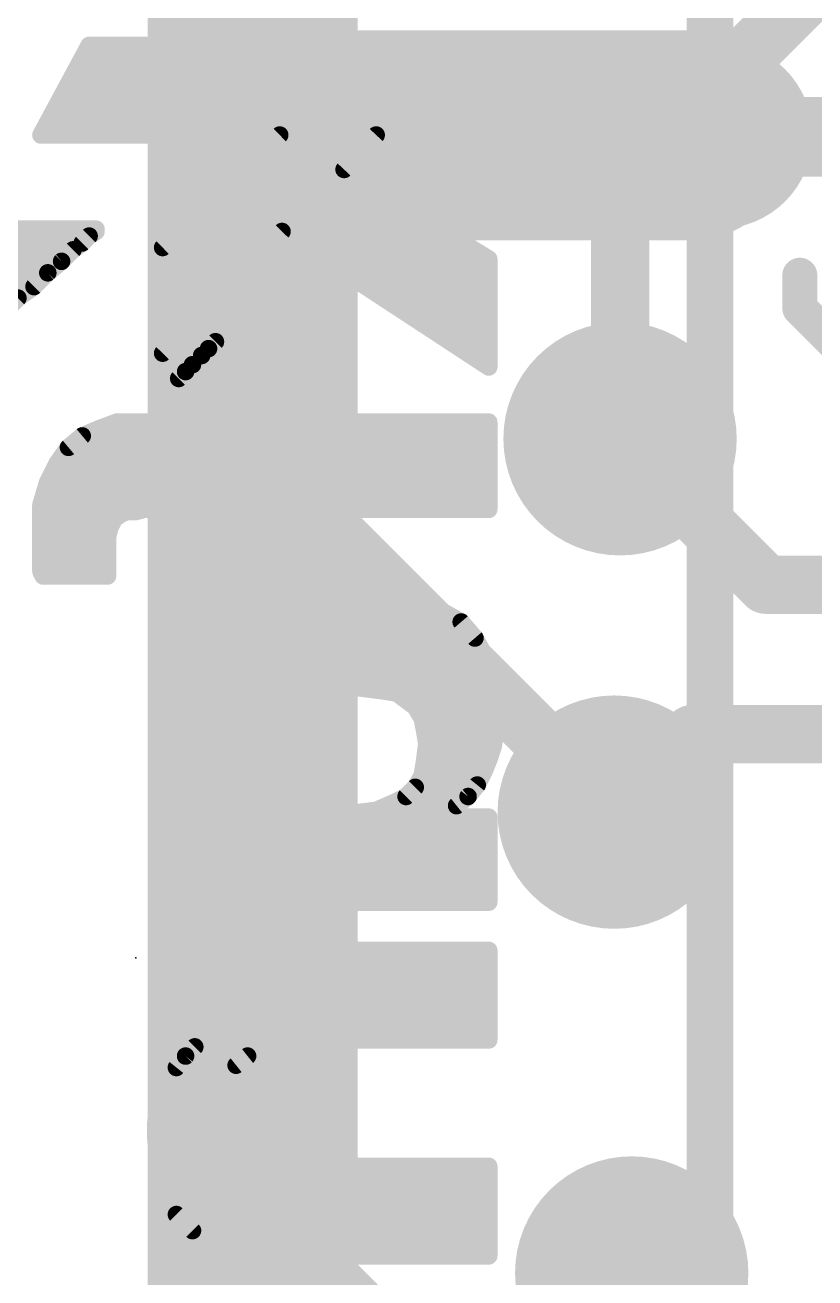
# Model space of a CAD drawing. Extents: x -39 to 68, y -16 to 20.
# Drawn here: x 9.68 to 13.12, y 7.5 to 12.95 of the extents above; entities that cross this region are included whole.
import ezdxf

# ---------------------------------------------------------------- set-up
doc = ezdxf.new("R2010")
doc.units = 0
for name, color, linetype in [('1', 12, 'CONTINUOUS'), ('16', 132, 'CONTINUOUS'), ('18', 110, 'CONTINUOUS'), ('21', 41, 'CONTINUOUS'), ('22', 40, 'CONTINUOUS'), ('23', 53, 'CONTINUOUS')]:
    doc.layers.add(name, color=color, linetype=linetype)

# ---------------------------------------------------------------- blocks, each defined once
blk = doc.blocks.new('ROUNDV')
at = {"const_width": 0.5}
blk.add_lwpolyline([(0, -0.25, 1), (0, 0.25, 1), (0, -0.25)], format="xyb", dxfattribs=at)

msp = doc.modelspace()

# ---------------------------------------------------------------- linework, layer by layer
at = {"layer": '1'}
for points, const_width in [([(10.668, 12.7), (10.668, 13.97)], 0.9144), ([(10.668, 7.366), (10.668, 12.7)], 0.9144), ([(10.668, 12.7), (10.8966, 12.4714)], 0.9144), ([(10.8966, 12.4714), (12.573, 12.4714)], 0.9144), ([(12.573, 12.4714), (12.7, 12.4714)], 0.8128), ([(12.7064, 12.465), (12.7, 12.4714)], 0.3429), ([(13.816, 12.465), (12.7064, 12.465)], 0.348), ([(12.9038, 10.515), (12.2682, 11.1506)], 0.254), ([(13.816, 10.515), (12.9038, 10.515)], 0.254), ([(12.5828, 9.865), (12.2428, 9.525)], 0.254), ([(13.816, 9.865), (12.5828, 9.865)], 0.254), ([(12.3952, 5.6388), (10.668, 7.366)], 0.9144)]:
    msp.add_lwpolyline(points, dxfattribs=dict(at, const_width=const_width))
for points, const_width in [([(10.8966, 12.7, 1), (10.4394, 12.7)], 0.4572), ([(10.8296, 12.8616, 1), (10.5064, 12.5384)], 0.4572), ([(10.4394, 12.7, 1), (10.8966, 12.7)], 0.4572), ([(10.8966, 12.7, 1), (10.8966, 12.2428)], 0.4572), ([(12.573, 12.2428, 1), (12.573, 12.7)], 0.4572), ([(12.573, 12.6746, 1), (12.573, 12.2682)], 0.4064), ([(12.7, 12.2682, 1), (12.7, 12.6746)], 0.4064), ([(10.735, 12.3098, 1), (11.0582, 12.633)], 0.4572), ([(12.7606, 12.532, 1), (12.6394, 12.4108)], 0.1715), ([(12.7064, 12.552, 1), (12.7064, 12.378)], 0.174), ([(12.6458, 12.4044, 1), (12.767, 12.5256)], 0.1715), ([(12.3131, 11.1955, 1), (12.2233, 11.1057)], 0.127), ([(12.9038, 10.5785, 1), (12.9038, 10.4515)], 0.127), ([(12.8589, 10.4701, 1), (12.9487, 10.5599)], 0.127), ([(12.5828, 9.9285, 1), (12.5828, 9.8015)], 0.127), ([(12.6277, 9.8201, 1), (12.5379, 9.9099)], 0.127), ([(12.1979, 9.5699, 1), (12.2877, 9.4801)], 0.127), ([(10.8296, 7.5276, 1), (10.5064, 7.2044)], 0.4572), ([(10.4394, 7.366, 1), (10.8966, 7.366)], 0.4572)]:
    msp.add_lwpolyline(points, format="xyb", dxfattribs=dict(at, const_width=const_width))
at = {"layer": '16', "const_width": 0.254}
for points in [[(12.2682, 12.2682), (13.97, 13.97)], [(10.9855, 13.1445), (10.9855, 10.7823)], [(12.2682, 11.1506), (12.2682, 12.2682)], [(10.9855, 10.7823), (12.2428, 9.525)]]:
    msp.add_lwpolyline(points, dxfattribs=at)
at = {"layer": '16', "const_width": 0.127}
for points in [[(12.3317, 12.2682, 1), (12.2047, 12.2682)], [(12.2233, 12.3131, 1), (12.3131, 12.2233)], [(12.2047, 11.1506, 1), (12.3317, 11.1506)], [(11.0304, 10.8272, 1), (10.9406, 10.7374)], [(10.922, 10.7823, 1), (11.049, 10.7823)], [(12.1979, 9.4801, 1), (12.2877, 9.5699)]]:
    msp.add_lwpolyline(points, format="xyb", dxfattribs=at)
at = {"layer": '21', "const_width": 0.2032}
msp.add_lwpolyline([(12.66, 13.14), (12.66, 4.64)], dxfattribs=at)
at = {"layer": '22'}
for points, const_width in [([(9.9565, 12.863), (9.7465, 12.473)], 0.0762), ([(11.6965, 12.863), (9.9565, 12.863)], 0.0762), ([(11.6965, 12.473), (11.6965, 12.863)], 0.0762), ([(9.9234, 12.8016), (11.6965, 12.8016)], 0.0762), ([(9.8824, 12.7254), (11.6965, 12.7254)], 0.0762), ([(9.8414, 12.6492), (11.6965, 12.6492)], 0.0762), ([(9.8003, 12.573), (11.6965, 12.573)], 0.0762), ([(9.7465, 12.473), (10.7865, 12.473)], 0.0762), ([(9.7593, 12.4968), (11.6965, 12.4968)], 0.0762), ([(10.7865, 12.473), (10.2765, 11.983)], 0.0762), ([(11.0665, 12.323), (11.2065, 12.473)], 0.0762), ([(11.2065, 12.473), (11.6965, 12.473)], 0.0762), ([(10.732, 12.4206), (11.1576, 12.4206)], 0.0762), ([(10.6527, 12.3444), (11.0865, 12.3444)], 0.0762), ([(11.6965, 11.933), (11.0665, 12.323)], 0.0762), ([(10.5733, 12.2682), (11.155, 12.2682)], 0.0762), ([(10.494, 12.192), (11.2781, 12.192)], 0.0762), ([(10.4147, 12.1158), (11.4012, 12.1158)], 0.0762), ([(8.5163, 12.0396), (9.9664, 12.0396)], 0.0762), ([(8.7065, 12.063), (9.9865, 12.063)], 0.0762), ([(9.9565, 12.033), (9.9265, 12.003)], 0.0762), ([(9.9865, 12.053), (9.9565, 12.033)], 0.0762), ([(9.9865, 12.063), (9.9865, 12.053)], 0.0762), ([(10.2765, 11.523), (10.7965, 12.053)], 0.0762), ([(10.3354, 12.0396), (10.7834, 12.0396)], 0.0762), ([(10.7965, 12.053), (11.6965, 11.463)], 0.0762), ([(10.8169, 12.0396), (11.5243, 12.0396)], 0.0762), ([(8.3572, 11.9634), (9.8769, 11.9634)], 0.0762), ([(9.8865, 11.973), (9.8365, 11.923)], 0.0762), ([(9.9265, 12.003), (9.8865, 11.973)], 0.0762), ([(10.2765, 11.983), (10.2765, 11.523)], 0.0762), ([(10.2765, 11.9634), (10.7086, 11.9634)], 0.0762), ([(10.9332, 11.9634), (11.6474, 11.9634)], 0.0762), ([(9.8365, 11.923), (9.7765, 11.873)], 0.0762), ([(11.6965, 11.463), (11.6965, 11.933)], 0.0762), ([(8.3072, 11.8872), (9.7935, 11.8872)], 0.0762), ([(9.7765, 11.873), (9.7165, 11.813)], 0.0762), ([(10.2765, 11.8872), (10.6338, 11.8872)], 0.0762), ([(11.0494, 11.8872), (11.6965, 11.8872)], 0.0762), ([(13.051, 11.7185), (13.051, 11.8625)], 0.1524), ([(8.2717, 11.811), (9.7137, 11.811)], 0.0762), ([(9.7165, 11.813), (9.6465, 11.763)], 0.0762), ([(10.2765, 11.811), (10.5591, 11.811)], 0.0762), ([(11.1657, 11.811), (11.6965, 11.811)], 0.0762), ([(9.6465, 11.763), (9.5765, 11.693)], 0.0762), ([(13.3391, 11.4304), (13.051, 11.7185)], 0.1524), ([(10.2765, 11.7348), (10.4843, 11.7348)], 0.0762), ([(11.2819, 11.7348), (11.6965, 11.7348)], 0.0762), ([(10.2765, 11.6586), (10.4095, 11.6586)], 0.0762), ([(11.3981, 11.6586), (11.6965, 11.6586)], 0.0762), ([(10.2765, 11.5824), (10.3348, 11.5824)], 0.0762), ([(10.5365, 11.613), (10.5065, 11.573)], 0.0762), ([(10.5136, 11.5824), (10.5365, 11.5824)], 0.0762), ([(10.5365, 11.223), (10.5365, 11.613)], 0.0762), ([(11.5144, 11.5824), (11.6965, 11.5824)], 0.0762), ([(10.4765, 11.543), (10.4465, 11.513)], 0.0762), ([(10.5065, 11.573), (10.4765, 11.543)], 0.0762), ([(10.4065, 11.473), (10.3765, 11.443)], 0.0762), ([(10.4465, 11.513), (10.4065, 11.473)], 0.0762), ([(10.4397, 11.5062), (10.5365, 11.5062)], 0.0762), ([(11.6306, 11.5062), (11.6965, 11.5062)], 0.0762), ([(10.3765, 11.443), (10.3465, 11.413)], 0.0762), ([(10.3635, 11.43), (10.5365, 11.43)], 0.0762), ([(10.3165, 11.373), (10.2765, 11.343)], 0.0762), ([(10.3465, 11.413), (10.3165, 11.373)], 0.0762), ([(10.2765, 11.343), (10.2765, 11.223)], 0.0762), ([(10.2909, 11.3538), (10.5365, 11.3538)], 0.0762), ([(10.2765, 11.2776), (10.5365, 11.2776)], 0.0762), ([(10.0765, 11.223), (9.9965, 11.193)], 0.0762), ([(10.0189, 11.2014), (11.6965, 11.2014)], 0.0762), ([(10.2765, 11.223), (10.0765, 11.223)], 0.0762), ([(10.6865, 11.223), (10.5365, 11.223)], 0.0762), ([(11.6965, 11.223), (10.6865, 11.223)], 0.0762), ([(11.6965, 10.843), (11.6965, 11.223)], 0.0762), ([(9.9265, 11.163), (9.8665, 11.113)], 0.0762), ([(9.9965, 11.193), (9.9265, 11.163)], 0.0762), ([(9.8665, 11.113), (9.8165, 11.043)], 0.0762), ([(9.8811, 11.1252), (11.6965, 11.1252)], 0.0762), ([(9.8165, 11.043), (9.7765, 10.963)], 0.0762), ([(9.8208, 11.049), (11.6965, 11.049)], 0.0762), ([(9.7765, 10.963), (9.7465, 10.863)], 0.0762), ([(9.7814, 10.9728), (11.6965, 10.9728)], 0.0762), ([(9.7566, 10.8966), (11.6965, 10.8966)], 0.0762), ([(9.7465, 10.863), (9.7465, 10.573)], 0.0762), ([(9.7465, 10.8204), (10.0926, 10.8204)], 0.0762), ([(10.0665, 10.803), (10.0965, 10.823)], 0.0762), ([(10.0965, 10.823), (10.1165, 10.833)], 0.0762), ([(10.1165, 10.833), (10.1565, 10.833)], 0.0762), ([(10.1565, 10.833), (10.1965, 10.843)], 0.0762), ([(10.1965, 10.843), (10.2765, 10.843)], 0.0762), ([(10.2765, 10.843), (10.2765, 10.573)], 0.0762), ([(10.2765, 10.8204), (10.5365, 10.8204)], 0.0762), ([(10.5365, 10.573), (10.5365, 10.843)], 0.0762), ([(10.5365, 10.843), (11.6965, 10.843)], 0.0762), ([(10.0365, 10.723), (10.0465, 10.763)], 0.0762), ([(10.0465, 10.763), (10.0565, 10.783)], 0.0762), ([(10.0565, 10.783), (10.0665, 10.803)], 0.0762), ([(9.7465, 10.7442), (10.0418, 10.7442)], 0.0762), ([(10.0365, 10.553), (10.0365, 10.723)], 0.0762), ([(10.2765, 10.7442), (10.5365, 10.7442)], 0.0762), ([(9.7465, 10.668), (10.0365, 10.668)], 0.0762), ([(10.2765, 10.668), (10.5365, 10.668)], 0.0762), ([(9.7465, 10.5918), (10.0365, 10.5918)], 0.0762), ([(9.7465, 10.573), (9.7565, 10.553)], 0.0762), ([(9.7565, 10.553), (10.0365, 10.553)], 0.0762), ([(10.2765, 10.5918), (10.5365, 10.5918)], 0.0762), ([(10.2765, 10.573), (10.5365, 10.573)], 0.0762), ([(11.2765, 10.453), (10.2765, 10.453)], 0.0762), ([(10.2765, 10.453), (10.2765, 10.073)], 0.0762), ([(10.2765, 10.4394), (11.3513, 10.4394)], 0.0762), ([(11.3865, 10.433), (11.2765, 10.453)], 0.0762), ([(11.4865, 10.403), (11.3865, 10.433)], 0.0762), ([(11.5765, 10.353), (11.4865, 10.403)], 0.0762), ([(10.2765, 10.3632), (11.5581, 10.3632)], 0.0762), ([(11.6365, 10.283), (11.5765, 10.353)], 0.0762), ([(10.2765, 10.287), (11.6331, 10.287)], 0.0762), ([(11.6865, 10.193), (11.6365, 10.283)], 0.0762), ([(10.2765, 10.2108), (11.6766, 10.2108)], 0.0762), ([(11.7265, 10.083), (11.6865, 10.193)], 0.0762), ([(10.2765, 10.1346), (11.7077, 10.1346)], 0.0762), ([(10.2765, 10.073), (11.0765, 10.073)], 0.0762), ([(11.0765, 10.073), (11.1565, 10.063)], 0.0762), ([(11.1565, 10.063), (11.2365, 10.053)], 0.0762), ([(11.1933, 10.0584), (11.7283, 10.0584)], 0.0762), ([(11.7365, 9.943), (11.7265, 10.083)], 0.0762), ([(11.2365, 10.053), (11.2965, 10.043)], 0.0762), ([(11.2965, 10.043), (11.3365, 10.013)], 0.0762), ([(11.3365, 10.013), (11.3765, 9.983)], 0.0762), ([(11.3765, 9.983), (11.4065, 9.933)], 0.0762), ([(11.377, 9.9822), (11.7337, 9.9822)], 0.0762), ([(11.4065, 9.933), (11.4165, 9.883)], 0.0762), ([(11.4119, 9.906), (11.7303, 9.906)], 0.0762), ([(11.7265, 9.883), (11.7365, 9.943)], 0.0762), ([(11.4165, 9.883), (11.4265, 9.823)], 0.0762), ([(11.7165, 9.813), (11.7265, 9.883)], 0.0762), ([(11.4265, 9.823), (11.4165, 9.743)], 0.0762), ([(11.4254, 9.8298), (11.7189, 9.8298)], 0.0762), ([(11.6965, 9.753), (11.7165, 9.813)], 0.0762), ([(11.4165, 9.743), (11.4065, 9.683)], 0.0762), ([(11.4178, 9.7536), (11.6967, 9.7536)], 0.0762), ([(11.6765, 9.703), (11.6965, 9.753)], 0.0762), ([(11.4065, 9.683), (11.3765, 9.633)], 0.0762), ([(11.4031, 9.6774), (11.6637, 9.6774)], 0.0762), ([(11.6465, 9.643), (11.6765, 9.703)], 0.0762), ([(11.3765, 9.633), (11.3365, 9.593)], 0.0762), ([(11.6065, 9.593), (11.6465, 9.643)], 0.0762), ([(11.2765, 9.563), (11.2065, 9.533)], 0.0762), ([(11.3365, 9.593), (11.2765, 9.563)], 0.0762), ([(11.3447, 9.6012), (11.6131, 9.6012)], 0.0762), ([(11.5565, 9.553), (11.6065, 9.593)], 0.0762), ([(11.1265, 9.523), (10.2765, 9.523)], 0.0762), ([(10.2765, 9.523), (10.2765, 9.133)], 0.0762), ([(11.2065, 9.533), (11.1265, 9.523)], 0.0762), ([(11.1425, 9.525), (11.5145, 9.525)], 0.0762), ([(11.4965, 9.513), (11.5565, 9.553)], 0.0762), ([(11.4965, 9.503), (11.4965, 9.513)], 0.0762), ([(11.6965, 9.503), (11.4965, 9.503)], 0.0762), ([(11.6965, 9.133), (11.6965, 9.503)], 0.0762), ([(10.2765, 9.4488), (11.6965, 9.4488)], 0.0762), ([(10.2765, 9.3726), (11.6965, 9.3726)], 0.0762), ([(10.2765, 9.2964), (11.6965, 9.2964)], 0.0762), ([(10.2765, 9.2202), (11.6965, 9.2202)], 0.0762), ([(10.2765, 9.144), (11.6965, 9.144)], 0.0762), ([(10.2765, 9.133), (11.5165, 9.133)], 0.0762), ([(11.5165, 9.133), (11.6965, 9.133)], 0.0762), ([(10.2765, 8.923), (10.2765, 8.553)], 0.0762), ([(10.4565, 8.923), (10.2765, 8.923)], 0.0762), ([(10.2765, 8.9154), (11.6965, 8.9154)], 0.0762), ([(11.6965, 8.923), (10.4565, 8.923)], 0.0762), ([(11.6965, 8.533), (11.6965, 8.923)], 0.0762), ([(10.2765, 8.8392), (11.6965, 8.8392)], 0.0762), ([(10.2765, 8.763), (11.6965, 8.763)], 0.0762), ([(10.2765, 8.6868), (11.6965, 8.6868)], 0.0762), ([(10.2765, 8.6106), (11.6965, 8.6106)], 0.0762), ([(10.2765, 8.553), (10.4765, 8.553)], 0.0762), ([(10.4765, 8.543), (10.4165, 8.503)], 0.0762), ([(10.4636, 8.5344), (11.6965, 8.5344)], 0.0762), ([(10.4765, 8.553), (10.4765, 8.543)], 0.0762), ([(10.7665, 8.523), (10.8565, 8.533)], 0.0762), ([(10.8565, 8.533), (11.6965, 8.533)], 0.0762), ([(10.4165, 8.503), (10.3765, 8.463)], 0.0762), ([(10.6465, 8.463), (10.6965, 8.493)], 0.0762), ([(10.6965, 8.493), (10.7665, 8.523)], 0.0762), ([(10.3765, 8.463), (10.3365, 8.413)], 0.0762), ([(10.3727, 8.4582), (10.6405, 8.4582)], 0.0762), ([(10.5665, 8.373), (10.5965, 8.423)], 0.0762), ([(10.5965, 8.423), (10.6465, 8.463)], 0.0762), ([(10.3365, 8.413), (10.2965, 8.353)], 0.0762), ([(10.3158, 8.382), (10.5719, 8.382)], 0.0762), ([(10.5565, 8.313), (10.5665, 8.373)], 0.0762), ([(10.2965, 8.353), (10.2765, 8.293)], 0.0762), ([(10.5465, 8.233), (10.5565, 8.313)], 0.0762), ([(10.2765, 8.293), (10.2565, 8.233)], 0.0762), ([(10.2808, 8.3058), (10.5556, 8.3058)], 0.0762), ([(10.2565, 8.233), (10.2465, 8.173)], 0.0762), ([(10.2559, 8.2296), (10.5471, 8.2296)], 0.0762), ([(10.5565, 8.173), (10.5465, 8.233)], 0.0762), ([(10.2465, 8.173), (10.2465, 8.113)], 0.0762), ([(10.2465, 8.1534), (10.5604, 8.1534)], 0.0762), ([(10.5665, 8.123), (10.5565, 8.173)], 0.0762), ([(10.2465, 8.113), (10.2565, 7.973)], 0.0762), ([(10.5965, 8.073), (10.5665, 8.123)], 0.0762), ([(10.2491, 8.0772), (10.594, 8.0772)], 0.0762), ([(10.6365, 8.043), (10.5965, 8.073)], 0.0762), ([(10.6865, 8.013), (10.6365, 8.043)], 0.0762), ([(10.2545, 8.001), (10.7605, 8.001)], 0.0762), ([(10.7465, 8.003), (10.6865, 8.013)], 0.0762), ([(10.8165, 7.993), (10.7465, 8.003)], 0.0762), ([(10.8965, 7.983), (10.8165, 7.993)], 0.0762), ([(11.6965, 7.983), (10.8965, 7.983)], 0.0762), ([(11.6965, 7.593), (11.6965, 7.983)], 0.0762), ([(10.2565, 7.973), (10.2865, 7.863)], 0.0762), ([(10.2696, 7.9248), (11.6965, 7.9248)], 0.0762), ([(10.2865, 7.863), (10.3365, 7.773)], 0.0762), ([(10.2945, 7.8486), (11.6965, 7.8486)], 0.0762), ([(10.3365, 7.773), (10.4065, 7.703)], 0.0762), ([(10.3371, 7.7724), (11.6965, 7.7724)], 0.0762), ([(10.4065, 7.703), (10.4865, 7.653)], 0.0762), ([(10.4174, 7.6962), (11.6965, 7.6962)], 0.0762), ([(10.4865, 7.653), (10.5865, 7.623)], 0.0762), ([(10.5865, 7.623), (10.6965, 7.603)], 0.0762), ([(10.603, 7.62), (11.6965, 7.62)], 0.0762), ([(10.6965, 7.603), (10.8265, 7.593)], 0.0762), ([(10.8265, 7.593), (11.6965, 7.593)], 0.0762)]:
    msp.add_lwpolyline(points, dxfattribs=dict(at, const_width=const_width))
for points, const_width in [([(9.9565, 12.8821, 1), (9.9565, 12.844)], 0.0381), ([(9.9733, 12.854, 1), (9.9397, 12.872)], 0.0381), ([(11.7156, 12.863, 1), (11.6775, 12.863)], 0.0381), ([(11.6965, 12.844, 1), (11.6965, 12.8821)], 0.0381), ([(9.9234, 12.8207, 1), (9.9234, 12.7826)], 0.0381), ([(11.6965, 12.7826, 1), (11.6965, 12.8207)], 0.0381), ([(9.8824, 12.7445, 1), (9.8824, 12.7064)], 0.0381), ([(11.6965, 12.7064, 1), (11.6965, 12.7445)], 0.0381), ([(9.8414, 12.6683, 1), (9.8414, 12.6302)], 0.0381), ([(11.6965, 12.6302, 1), (11.6965, 12.6683)], 0.0381), ([(9.8003, 12.5921, 1), (9.8003, 12.554)], 0.0381), ([(11.6965, 12.554, 1), (11.6965, 12.5921)], 0.0381), ([(9.7465, 12.4921, 1), (9.7465, 12.454)], 0.0381), ([(9.7297, 12.482, 1), (9.7633, 12.464)], 0.0381), ([(9.7593, 12.5159, 1), (9.7593, 12.4778)], 0.0381), ([(10.7997, 12.4593, 1), (10.7733, 12.4867)], 0.0381), ([(10.7865, 12.454, 1), (10.7865, 12.4921)], 0.0381), ([(11.2065, 12.4921, 1), (11.2065, 12.454)], 0.0381), ([(11.2204, 12.46, 1), (11.1926, 12.486)], 0.0381), ([(11.6775, 12.473, 1), (11.7156, 12.473)], 0.0381), ([(11.6965, 12.4778, 1), (11.6965, 12.5159)], 0.0381), ([(11.6965, 12.454, 1), (11.6965, 12.4921)], 0.0381), ([(10.732, 12.4397, 1), (10.732, 12.4016)], 0.0381), ([(11.1576, 12.4016, 1), (11.1576, 12.4397)], 0.0381), ([(10.6527, 12.3635, 1), (10.6527, 12.3254)], 0.0381), ([(11.0865, 12.3254, 1), (11.0865, 12.3635)], 0.0381), ([(11.0765, 12.3392, 1), (11.0565, 12.3068)], 0.0381), ([(11.0526, 12.336, 1), (11.0804, 12.31)], 0.0381), ([(10.5733, 12.2873, 1), (10.5733, 12.2492)], 0.0381), ([(11.155, 12.2492, 1), (11.155, 12.2873)], 0.0381), ([(10.494, 12.2111, 1), (10.494, 12.173)], 0.0381), ([(11.2781, 12.173, 1), (11.2781, 12.2111)], 0.0381), ([(10.4147, 12.1349, 1), (10.4147, 12.0968)], 0.0381), ([(11.4012, 12.0968, 1), (11.4012, 12.1349)], 0.0381), ([(9.9459, 12.0489, 1), (9.9671, 12.0171)], 0.0381), ([(9.97, 12.0195, 1), (9.943, 12.0465)], 0.0381), ([(9.9664, 12.0206, 1), (9.9664, 12.0587)], 0.0381), ([(10.0056, 12.063, 1), (9.9675, 12.063)], 0.0381), ([(9.9675, 12.053, 1), (10.0056, 12.053)], 0.0381), ([(9.9971, 12.0371, 1), (9.9759, 12.0689)], 0.0381), ([(9.9865, 12.044, 1), (9.9865, 12.0821)], 0.0381), ([(10.3354, 12.0587, 1), (10.3354, 12.0206)], 0.0381), ([(10.8069, 12.0689, 1), (10.7861, 12.0371)], 0.0381), ([(10.8101, 12.0397, 1), (10.7829, 12.0663)], 0.0381), ([(10.7834, 12.0206, 1), (10.7834, 12.0587)], 0.0381), ([(10.8169, 12.0587, 1), (10.8169, 12.0206)], 0.0381), ([(11.5243, 12.0206, 1), (11.5243, 12.0587)], 0.0381), ([(9.8751, 11.9882, 1), (9.8979, 11.9578)], 0.0381), ([(9.9, 11.9595, 1), (9.873, 11.9865)], 0.0381), ([(9.8769, 11.9444, 1), (9.8769, 11.9825)], 0.0381), ([(9.913, 12.0165, 1), (9.94, 11.9895)], 0.0381), ([(9.9379, 11.9878, 1), (9.9151, 12.0182)], 0.0381), ([(10.2633, 11.9967, 1), (10.2897, 11.9693)], 0.0381), ([(10.2765, 11.9825, 1), (10.2765, 11.9444)], 0.0381), ([(10.2956, 11.983, 1), (10.2575, 11.983)], 0.0381), ([(10.7086, 11.9444, 1), (10.7086, 11.9825)], 0.0381), ([(10.9332, 11.9825, 1), (10.9332, 11.9444)], 0.0381), ([(11.6474, 11.9444, 1), (11.6474, 11.9825)], 0.0381), ([(9.823, 11.9365, 1), (9.85, 11.9095)], 0.0381), ([(9.8487, 11.9084, 1), (9.8243, 11.9376)], 0.0381), ([(11.7156, 11.933, 1), (11.6775, 11.933)], 0.0381), ([(11.6865, 11.9168, 1), (11.7065, 11.9492)], 0.0381), ([(9.7643, 11.8876, 1), (9.7887, 11.8584)], 0.0381), ([(9.79, 11.8595, 1), (9.763, 11.8865)], 0.0381), ([(9.7935, 11.8681, 1), (9.7935, 11.9063)], 0.0381), ([(10.2765, 11.9063, 1), (10.2765, 11.8681)], 0.0381), ([(10.6338, 11.8681, 1), (10.6338, 11.9063)], 0.0381), ([(11.0494, 11.9063, 1), (11.0494, 11.8681)], 0.0381), ([(11.6965, 11.8681, 1), (11.6965, 11.9063)], 0.0381), ([(13.0891, 11.8625, 1), (13.0129, 11.8625)], 0.0762), ([(9.703, 11.8265, 1), (9.73, 11.7995)], 0.0381), ([(9.7276, 11.7975, 1), (9.7054, 11.8285)], 0.0381), ([(9.7137, 11.7919, 1), (9.7137, 11.83)], 0.0381), ([(10.2765, 11.83, 1), (10.2765, 11.7919)], 0.0381), ([(10.5591, 11.7919, 1), (10.5591, 11.83)], 0.0381), ([(11.1657, 11.83, 1), (11.1657, 11.7919)], 0.0381), ([(11.6965, 11.7919, 1), (11.6965, 11.83)], 0.0381), ([(9.66, 11.7495, 1), (9.633, 11.7765)], 0.0381), ([(13.078, 11.7454, 1), (13.0241, 11.6915)], 0.0762), ([(10.2765, 11.7538, 1), (10.2765, 11.7157)], 0.0381), ([(10.4843, 11.7157, 1), (10.4843, 11.7538)], 0.0381), ([(11.2819, 11.7538, 1), (11.2819, 11.7157)], 0.0381), ([(11.6965, 11.7157, 1), (11.6965, 11.7538)], 0.0381), ([(13.0129, 11.7185, 1), (13.0891, 11.7185)], 0.0762), ([(10.2765, 11.6776, 1), (10.2765, 11.6395)], 0.0381), ([(10.4095, 11.6395, 1), (10.4095, 11.6776)], 0.0381), ([(11.3981, 11.6776, 1), (11.3981, 11.6395)], 0.0381), ([(11.6965, 11.6395, 1), (11.6965, 11.6776)], 0.0381), ([(10.2765, 11.6014, 1), (10.2765, 11.5633)], 0.0381), ([(10.3348, 11.5633, 1), (10.3348, 11.6014)], 0.0381), ([(10.5136, 11.6014, 1), (10.5136, 11.5633)], 0.0381), ([(10.5556, 11.613, 1), (10.5175, 11.613)], 0.0381), ([(10.5517, 11.6016, 1), (10.5213, 11.6244)], 0.0381), ([(10.5365, 11.5633, 1), (10.5365, 11.6014)], 0.0381), ([(11.5144, 11.6014, 1), (11.5144, 11.5633)], 0.0381), ([(11.6965, 11.5633, 1), (11.6965, 11.6014)], 0.0381), ([(10.463, 11.5565, 1), (10.49, 11.5295)], 0.0381), ([(10.49, 11.5295, 1), (10.463, 11.5565)], 0.0381), ([(10.4913, 11.5844, 1), (10.5217, 11.5616)], 0.0381), ([(10.52, 11.5595, 1), (10.493, 11.5865)], 0.0381), ([(10.2629, 11.5363, 1), (10.2901, 11.5097)], 0.0381), ([(10.2575, 11.523, 1), (10.2956, 11.523)], 0.0381), ([(10.42, 11.4595, 1), (10.393, 11.4865)], 0.0381), ([(10.4397, 11.5252, 1), (10.4397, 11.4871)], 0.0381), ([(10.433, 11.5265, 1), (10.46, 11.4995)], 0.0381), ([(10.46, 11.4995, 1), (10.433, 11.5265)], 0.0381), ([(10.5365, 11.4871, 1), (10.5365, 11.5252)], 0.0381), ([(11.6306, 11.5252, 1), (11.6306, 11.4871)], 0.0381), ([(11.6965, 11.4871, 1), (11.6965, 11.5252)], 0.0381), ([(10.3635, 11.449, 1), (10.3635, 11.4109)], 0.0381), ([(10.363, 11.4565, 1), (10.39, 11.4295)], 0.0381), ([(10.39, 11.4295, 1), (10.363, 11.4565)], 0.0381), ([(10.393, 11.4865, 1), (10.42, 11.4595)], 0.0381), ([(10.5365, 11.4109, 1), (10.5365, 11.449)], 0.0381), ([(11.6775, 11.463, 1), (11.7156, 11.463)], 0.0381), ([(11.6861, 11.4471, 1), (11.7069, 11.4789)], 0.0381), ([(10.3013, 11.3844, 1), (10.3317, 11.3616)], 0.0381), ([(10.3279, 11.3578, 1), (10.3051, 11.3882)], 0.0381), ([(10.333, 11.4265, 1), (10.36, 11.3995)], 0.0381), ([(10.3617, 11.4016, 1), (10.3313, 11.4244)], 0.0381), ([(10.2956, 11.343, 1), (10.2575, 11.343)], 0.0381), ([(10.2651, 11.3582, 1), (10.2879, 11.3278)], 0.0381), ([(10.2909, 11.3728, 1), (10.2909, 11.3347)], 0.0381), ([(10.5365, 11.3347, 1), (10.5365, 11.3728)], 0.0381), ([(10.2765, 11.2967, 1), (10.2765, 11.2586)], 0.0381), ([(10.5365, 11.2586, 1), (10.5365, 11.2967)], 0.0381), ([(10.0189, 11.2205, 1), (10.0189, 11.1824)], 0.0381), ([(10.0765, 11.2421, 1), (10.0765, 11.204)], 0.0381), ([(10.0832, 11.2052, 1), (10.0698, 11.2408)], 0.0381), ([(10.2575, 11.223, 1), (10.2956, 11.223)], 0.0381), ([(10.2765, 11.204, 1), (10.2765, 11.2421)], 0.0381), ([(10.5365, 11.2421, 1), (10.5365, 11.204)], 0.0381), ([(10.5175, 11.223, 1), (10.5556, 11.223)], 0.0381), ([(10.6865, 11.2421, 1), (10.6865, 11.204)], 0.0381), ([(10.6865, 11.204, 1), (10.6865, 11.2421)], 0.0381), ([(11.7156, 11.223, 1), (11.6775, 11.223)], 0.0381), ([(11.6965, 11.204, 1), (11.6965, 11.2421)], 0.0381), ([(11.6965, 11.1824, 1), (11.6965, 11.2205)], 0.0381), ([(9.919, 11.1805, 1), (9.934, 11.1455)], 0.0381), ([(9.9387, 11.1484, 1), (9.9143, 11.1776)], 0.0381), ([(9.9898, 11.2108, 1), (10.0032, 11.1752)], 0.0381), ([(10.004, 11.1755, 1), (9.989, 11.2105)], 0.0381), ([(9.8543, 11.1276, 1), (9.8787, 11.0984)], 0.0381), ([(9.882, 11.1019, 1), (9.851, 11.1241)], 0.0381), ([(9.8811, 11.1443, 1), (9.8811, 11.1062)], 0.0381), ([(11.6965, 11.1062, 1), (11.6965, 11.1443)], 0.0381), ([(9.8335, 11.0345, 1), (9.7995, 11.0515)], 0.0381), ([(9.8208, 11.0681, 1), (9.8208, 11.03)], 0.0381), ([(11.6965, 11.03, 1), (11.6965, 11.0681)], 0.0381), ([(9.801, 11.0541, 1), (9.832, 11.0319)], 0.0381), ([(9.7595, 10.9715, 1), (9.7935, 10.9545)], 0.0381), ([(9.7947, 10.9575, 1), (9.7583, 10.9685)], 0.0381), ([(9.7814, 10.9919, 1), (9.7814, 10.9538)], 0.0381), ([(11.6965, 10.9538, 1), (11.6965, 10.9919)], 0.0381), ([(9.7566, 10.9157, 1), (9.7566, 10.8776)], 0.0381), ([(11.6965, 10.8776, 1), (11.6965, 10.9157)], 0.0381), ([(9.7656, 10.863, 1), (9.7275, 10.863)], 0.0381), ([(9.7283, 10.8685, 1), (9.7647, 10.8575)], 0.0381), ([(9.7465, 10.8395, 1), (9.7465, 10.8014)], 0.0381), ([(10.088, 10.84, 1), (10.105, 10.806)], 0.0381), ([(10.1071, 10.8071, 1), (10.0859, 10.8389)], 0.0381), ([(10.0926, 10.8014, 1), (10.0926, 10.8395)], 0.0381), ([(10.1165, 10.8521, 1), (10.1165, 10.814)], 0.0381), ([(10.125, 10.816, 1), (10.108, 10.85)], 0.0381), ([(10.1519, 10.8515, 1), (10.1611, 10.8145)], 0.0381), ([(10.1565, 10.814, 1), (10.1565, 10.8521)], 0.0381), ([(10.1965, 10.862, 1), (10.1965, 10.8239)], 0.0381), ([(10.2011, 10.8245, 1), (10.1919, 10.8615)], 0.0381), ([(10.2765, 10.8395, 1), (10.2765, 10.8014)], 0.0381), ([(10.2956, 10.843, 1), (10.2575, 10.843)], 0.0381), ([(10.2765, 10.8239, 1), (10.2765, 10.862)], 0.0381), ([(10.5365, 10.862, 1), (10.5365, 10.8239)], 0.0381), ([(10.5556, 10.843, 1), (10.5175, 10.843)], 0.0381), ([(10.5365, 10.8014, 1), (10.5365, 10.8395)], 0.0381), ([(11.6775, 10.843, 1), (11.7156, 10.843)], 0.0381), ([(11.6965, 10.8239, 1), (11.6965, 10.862)], 0.0381), ([(10.065, 10.7584, 1), (10.028, 10.7676)], 0.0381), ([(10.0395, 10.7915, 1), (10.0735, 10.7745)], 0.0381), ([(10.0735, 10.7745, 1), (10.0395, 10.7915)], 0.0381), ([(10.0559, 10.8189, 1), (10.0771, 10.7871)], 0.0381), ([(10.0835, 10.7945, 1), (10.0495, 10.8115)], 0.0381), ([(9.7465, 10.7633, 1), (9.7465, 10.7252)], 0.0381), ([(10.018, 10.7276, 1), (10.055, 10.7184)], 0.0381), ([(10.0556, 10.723, 1), (10.0175, 10.723)], 0.0381), ([(10.0295, 10.7715, 1), (10.0635, 10.7545)], 0.0381), ([(10.0418, 10.7252, 1), (10.0418, 10.7633)], 0.0381), ([(10.2765, 10.7633, 1), (10.2765, 10.7252)], 0.0381), ([(10.5365, 10.7252, 1), (10.5365, 10.7633)], 0.0381), ([(9.7465, 10.6871, 1), (9.7465, 10.649)], 0.0381), ([(10.0365, 10.649, 1), (10.0365, 10.6871)], 0.0381), ([(10.2765, 10.6871, 1), (10.2765, 10.649)], 0.0381), ([(10.5365, 10.649, 1), (10.5365, 10.6871)], 0.0381), ([(9.7465, 10.6109, 1), (9.7465, 10.5728)], 0.0381), ([(9.7635, 10.5815, 1), (9.7295, 10.5645)], 0.0381), ([(9.7275, 10.573, 1), (9.7656, 10.573)], 0.0381), ([(9.7565, 10.5721, 1), (9.7565, 10.534)], 0.0381), ([(10.0365, 10.5728, 1), (10.0365, 10.6109)], 0.0381), ([(10.0365, 10.534, 1), (10.0365, 10.5721)], 0.0381), ([(10.2765, 10.6109, 1), (10.2765, 10.5728)], 0.0381), ([(10.2765, 10.5921, 1), (10.2765, 10.554)], 0.0381), ([(10.2575, 10.573, 1), (10.2956, 10.573)], 0.0381), ([(10.5175, 10.573, 1), (10.5556, 10.573)], 0.0381), ([(10.5365, 10.5728, 1), (10.5365, 10.6109)], 0.0381), ([(10.5365, 10.554, 1), (10.5365, 10.5921)], 0.0381), ([(9.7395, 10.5445, 1), (9.7735, 10.5615)], 0.0381), ([(10.0175, 10.553, 1), (10.0556, 10.553)], 0.0381), ([(10.2765, 10.4721, 1), (10.2765, 10.434)], 0.0381), ([(10.2765, 10.4585, 1), (10.2765, 10.4204)], 0.0381), ([(10.2956, 10.453, 1), (10.2575, 10.453)], 0.0381), ([(11.2799, 10.4717, 1), (11.2731, 10.4343)], 0.0381), ([(11.2765, 10.434, 1), (11.2765, 10.4721)], 0.0381), ([(11.3513, 10.4204, 1), (11.3513, 10.4585)], 0.0381), ([(11.392, 10.4512, 1), (11.381, 10.4148)], 0.0381), ([(11.3831, 10.4143, 1), (11.3899, 10.4517)], 0.0381), ([(11.4958, 10.4197, 1), (11.4772, 10.3863)], 0.0381), ([(11.481, 10.3848, 1), (11.492, 10.4212)], 0.0381), ([(10.2765, 10.3823, 1), (10.2765, 10.3442)], 0.0381), ([(11.591, 10.3654, 1), (11.562, 10.3406)], 0.0381), ([(11.5581, 10.3442, 1), (11.5581, 10.3823)], 0.0381), ([(11.5672, 10.3363, 1), (11.5858, 10.3697)], 0.0381), ([(10.2765, 10.3061, 1), (10.2765, 10.268)], 0.0381), ([(11.6532, 10.2923, 1), (11.6198, 10.2737)], 0.0381), ([(11.622, 10.2706, 1), (11.651, 10.2954)], 0.0381), ([(11.6331, 10.268, 1), (11.6331, 10.3061)], 0.0381), ([(10.2765, 10.2299, 1), (10.2765, 10.1918)], 0.0381), ([(11.7044, 10.1995, 1), (11.6686, 10.1865)], 0.0381), ([(11.6698, 10.1837, 1), (11.7032, 10.2023)], 0.0381), ([(11.6766, 10.1918, 1), (11.6766, 10.2299)], 0.0381), ([(10.2765, 10.1537, 1), (10.2765, 10.1156)], 0.0381), ([(11.7077, 10.1156, 1), (11.7077, 10.1537)], 0.0381), ([(10.2765, 10.0921, 1), (10.2765, 10.054)], 0.0381), ([(10.2575, 10.073, 1), (10.2956, 10.073)], 0.0381), ([(11.0789, 10.0919, 1), (11.0741, 10.0541)], 0.0381), ([(11.0765, 10.054, 1), (11.0765, 10.0921)], 0.0381), ([(11.1589, 10.0819, 1), (11.1541, 10.0441)], 0.0381), ([(11.1541, 10.0441, 1), (11.1589, 10.0819)], 0.0381), ([(11.1933, 10.0775, 1), (11.1933, 10.0394)], 0.0381), ([(11.7455, 10.0844, 1), (11.7075, 10.0816)], 0.0381), ([(11.7086, 10.0765, 1), (11.7444, 10.0895)], 0.0381), ([(11.7283, 10.0394, 1), (11.7283, 10.0775)], 0.0381), ([(11.2396, 10.0718, 1), (11.2334, 10.0342)], 0.0381), ([(11.2341, 10.0341, 1), (11.2389, 10.0719)], 0.0381), ([(11.3079, 10.0582, 1), (11.2851, 10.0278)], 0.0381), ([(11.2934, 10.0242, 1), (11.2996, 10.0618)], 0.0381), ([(11.3479, 10.0282, 1), (11.3251, 9.9978)], 0.0381), ([(11.3251, 9.9978, 1), (11.3479, 10.0282)], 0.0381), ([(11.3928, 9.9928, 1), (11.3602, 9.9732)], 0.0381), ([(11.377, 10.0013, 1), (11.377, 9.9632)], 0.0381), ([(11.3651, 9.9678, 1), (11.3879, 9.9982)], 0.0381), ([(11.7337, 9.9632, 1), (11.7337, 10.0013)], 0.0381), ([(11.4252, 9.9367, 1), (11.3878, 9.9293)], 0.0381), ([(11.3902, 9.9232, 1), (11.4228, 9.9428)], 0.0381), ([(11.4119, 9.9251, 1), (11.4119, 9.887)], 0.0381), ([(11.7175, 9.9416, 1), (11.7555, 9.9444)], 0.0381), ([(11.7553, 9.9399, 1), (11.7177, 9.9461)], 0.0381), ([(11.7303, 9.887, 1), (11.7303, 9.9251)], 0.0381), ([(11.4353, 9.8861, 1), (11.3977, 9.8799)], 0.0381), ([(11.3978, 9.8793, 1), (11.4352, 9.8867)], 0.0381), ([(11.7077, 9.8861, 1), (11.7453, 9.8799)], 0.0381), ([(11.7454, 9.8803, 1), (11.7076, 9.8857)], 0.0381), ([(11.4254, 9.8489, 1), (11.4254, 9.8108)], 0.0381), ([(11.4454, 9.8206, 1), (11.4076, 9.8254)], 0.0381), ([(11.4077, 9.8199, 1), (11.4453, 9.8261)], 0.0381), ([(11.6976, 9.8157, 1), (11.7354, 9.8103)], 0.0381), ([(11.7346, 9.807, 1), (11.6984, 9.819)], 0.0381), ([(11.7189, 9.8108, 1), (11.7189, 9.8489)], 0.0381), ([(11.3976, 9.7454, 1), (11.4354, 9.7406)], 0.0381), ([(11.4353, 9.7399, 1), (11.3977, 9.7461)], 0.0381), ([(11.4178, 9.7727, 1), (11.4178, 9.7346)], 0.0381), ([(11.6784, 9.759, 1), (11.7146, 9.747)], 0.0381), ([(11.7142, 9.7459, 1), (11.6788, 9.7601)], 0.0381), ([(11.6967, 9.7346, 1), (11.6967, 9.7727)], 0.0381), ([(11.4031, 9.6965, 1), (11.4031, 9.6584)], 0.0381), ([(11.4228, 9.6732, 1), (11.3902, 9.6928)], 0.0381), ([(11.6588, 9.7101, 1), (11.6942, 9.6959)], 0.0381), ([(11.6935, 9.6945, 1), (11.6595, 9.7115)], 0.0381), ([(11.6637, 9.6584, 1), (11.6637, 9.6965)], 0.0381), ([(11.3602, 9.6428, 1), (11.3928, 9.6232)], 0.0381), ([(11.39, 9.6195, 1), (11.363, 9.6465)], 0.0381), ([(11.3877, 9.6861, 1), (11.4253, 9.6799)], 0.0381), ([(11.6295, 9.6515, 1), (11.6635, 9.6345)], 0.0381), ([(11.6614, 9.6311, 1), (11.6316, 9.6549)], 0.0381), ([(11.284, 9.5455, 1), (11.269, 9.5805)], 0.0381), ([(11.323, 9.6065, 1), (11.35, 9.5795)], 0.0381), ([(11.3447, 9.6203, 1), (11.3447, 9.5822)], 0.0381), ([(11.345, 9.576, 1), (11.328, 9.61)], 0.0381), ([(11.5916, 9.6049, 1), (11.6214, 9.5811)], 0.0381), ([(11.6184, 9.5781, 1), (11.5946, 9.6079)], 0.0381), ([(11.6131, 9.5822, 1), (11.6131, 9.6203)], 0.0381), ([(10.2765, 9.542, 1), (10.2765, 9.5039)], 0.0381), ([(10.2956, 9.523, 1), (10.2575, 9.523)], 0.0381), ([(11.1241, 9.5419, 1), (11.1289, 9.5041)], 0.0381), ([(11.1425, 9.5441, 1), (11.1425, 9.506)], 0.0381), ([(11.1265, 9.5039, 1), (11.1265, 9.542)], 0.0381), ([(11.199, 9.5505, 1), (11.214, 9.5155)], 0.0381), ([(11.2089, 9.5141, 1), (11.2041, 9.5519)], 0.0381), ([(11.268, 9.58, 1), (11.285, 9.546)], 0.0381), ([(11.4859, 9.5289, 1), (11.5071, 9.4971)], 0.0381), ([(11.5156, 9.513, 1), (11.4775, 9.513)], 0.0381), ([(11.5145, 9.506, 1), (11.5145, 9.5441)], 0.0381), ([(11.5446, 9.5679, 1), (11.5684, 9.5381)], 0.0381), ([(11.5671, 9.5371, 1), (11.5459, 9.5689)], 0.0381), ([(11.4965, 9.5221, 1), (11.4965, 9.484)], 0.0381), ([(11.4775, 9.503, 1), (11.5156, 9.503)], 0.0381), ([(11.7156, 9.503, 1), (11.6775, 9.503)], 0.0381), ([(11.6965, 9.484, 1), (11.6965, 9.5221)], 0.0381), ([(10.2765, 9.4679, 1), (10.2765, 9.4298)], 0.0381), ([(11.6965, 9.4298, 1), (11.6965, 9.4679)], 0.0381), ([(10.2765, 9.3917, 1), (10.2765, 9.3536)], 0.0381), ([(11.6965, 9.3536, 1), (11.6965, 9.3917)], 0.0381), ([(10.2765, 9.3155, 1), (10.2765, 9.2774)], 0.0381), ([(11.6965, 9.2774, 1), (11.6965, 9.3155)], 0.0381), ([(10.2765, 9.2393, 1), (10.2765, 9.2012)], 0.0381), ([(11.6965, 9.2012, 1), (11.6965, 9.2393)], 0.0381), ([(10.2765, 9.1631, 1), (10.2765, 9.125)], 0.0381), ([(10.2765, 9.1521, 1), (10.2765, 9.114)], 0.0381), ([(11.5165, 9.1521, 1), (11.5165, 9.114)], 0.0381), ([(11.5165, 9.114, 1), (11.5165, 9.1521)], 0.0381), ([(11.6965, 9.125, 1), (11.6965, 9.1631)], 0.0381), ([(11.6965, 9.114, 1), (11.6965, 9.1521)], 0.0381), ([(10.2575, 9.133, 1), (10.2956, 9.133)], 0.0381), ([(11.6775, 9.133, 1), (11.7156, 9.133)], 0.0381), ([(10.2765, 8.9421, 1), (10.2765, 8.904)], 0.0381), ([(10.2765, 8.9345, 1), (10.2765, 8.8963)], 0.0381), ([(10.2956, 8.923, 1), (10.2575, 8.923)], 0.0381), ([(10.4565, 8.9421, 1), (10.4565, 8.904)], 0.0381), ([(10.4565, 8.904, 1), (10.4565, 8.9421)], 0.0381), ([(11.7156, 8.923, 1), (11.6775, 8.923)], 0.0381), ([(11.6965, 8.904, 1), (11.6965, 8.9421)], 0.0381), ([(11.6965, 8.8963, 1), (11.6965, 8.9345)], 0.0381), ([(10.2765, 8.8582, 1), (10.2765, 8.8201)], 0.0381), ([(11.6965, 8.8201, 1), (11.6965, 8.8582)], 0.0381), ([(10.2765, 8.782, 1), (10.2765, 8.7439)], 0.0381), ([(11.6965, 8.7439, 1), (11.6965, 8.782)], 0.0381), ([(10.2765, 8.7058, 1), (10.2765, 8.6677)], 0.0381), ([(11.6965, 8.6677, 1), (11.6965, 8.7058)], 0.0381), ([(10.2765, 8.6296, 1), (10.2765, 8.5915)], 0.0381), ([(11.6965, 8.5915, 1), (11.6965, 8.6296)], 0.0381), ([(10.2765, 8.5721, 1), (10.2765, 8.534)], 0.0381), ([(10.2575, 8.553, 1), (10.2956, 8.553)], 0.0381), ([(10.4636, 8.5534, 1), (10.4636, 8.5153)], 0.0381), ([(10.4955, 8.553, 1), (10.4574, 8.553)], 0.0381), ([(10.4871, 8.5271, 1), (10.4659, 8.5589)], 0.0381), ([(10.4765, 8.534, 1), (10.4765, 8.5721)], 0.0381), ([(10.8565, 8.5521, 1), (10.8565, 8.514)], 0.0381), ([(10.8586, 8.5141, 1), (10.8544, 8.5519)], 0.0381), ([(11.6965, 8.5153, 1), (11.6965, 8.5534)], 0.0381), ([(11.6965, 8.514, 1), (11.6965, 8.5521)], 0.0381), ([(10.4059, 8.5189, 1), (10.4271, 8.4871)], 0.0381), ([(10.43, 8.4895, 1), (10.403, 8.5165)], 0.0381), ([(10.4574, 8.543, 1), (10.4955, 8.543)], 0.0381), ([(10.689, 8.5105, 1), (10.704, 8.4755)], 0.0381), ([(10.7063, 8.4767, 1), (10.6867, 8.5093)], 0.0381), ([(10.7644, 8.5419, 1), (10.7686, 8.5041)], 0.0381), ([(10.774, 8.5055, 1), (10.759, 8.5405)], 0.0381), ([(11.6775, 8.533, 1), (11.7156, 8.533)], 0.0381), ([(10.3727, 8.4772, 1), (10.3727, 8.4391)], 0.0381), ([(10.363, 8.4765, 1), (10.39, 8.4495)], 0.0381), ([(10.3914, 8.4511, 1), (10.3616, 8.4749)], 0.0381), ([(10.5846, 8.4379, 1), (10.6084, 8.4081)], 0.0381), ([(10.6128, 8.4132, 1), (10.5802, 8.4328)], 0.0381), ([(10.6367, 8.4793, 1), (10.6563, 8.4467)], 0.0381), ([(10.6584, 8.4481, 1), (10.6346, 8.4779)], 0.0381), ([(10.6405, 8.4391, 1), (10.6405, 8.4772)], 0.0381), ([(10.3158, 8.401, 1), (10.3158, 8.3629)], 0.0381), ([(10.3216, 8.4249, 1), (10.3514, 8.4011)], 0.0381), ([(10.3524, 8.4024, 1), (10.3206, 8.4236)], 0.0381), ([(10.5502, 8.3828, 1), (10.5828, 8.3632)], 0.0381), ([(10.5853, 8.3699, 1), (10.5477, 8.3761)], 0.0381), ([(10.5719, 8.3629, 1), (10.5719, 8.401)], 0.0381), ([(10.2806, 8.3636, 1), (10.3124, 8.3424)], 0.0381), ([(10.3146, 8.347, 1), (10.2784, 8.359)], 0.0381), ([(10.5754, 8.3106, 1), (10.5376, 8.3154)], 0.0381), ([(10.2584, 8.299, 1), (10.2946, 8.287)], 0.0381), ([(10.2946, 8.287, 1), (10.2584, 8.299)], 0.0381), ([(10.2808, 8.3248, 1), (10.2808, 8.2867)], 0.0381), ([(10.5377, 8.3161, 1), (10.5753, 8.3099)], 0.0381), ([(10.5556, 8.2867, 1), (10.5556, 8.3248)], 0.0381), ([(10.2559, 8.2486, 1), (10.2559, 8.2105)], 0.0381), ([(10.2384, 8.239, 1), (10.2746, 8.227)], 0.0381), ([(10.2753, 8.2299, 1), (10.2377, 8.2361)], 0.0381), ([(10.5653, 8.2361, 1), (10.5277, 8.2299)], 0.0381), ([(10.5276, 8.2354, 1), (10.5654, 8.2306)], 0.0381), ([(10.5471, 8.2105, 1), (10.5471, 8.2486)], 0.0381), ([(10.2656, 8.173, 1), (10.2275, 8.173)], 0.0381), ([(10.2277, 8.1761, 1), (10.2653, 8.1699)], 0.0381), ([(10.2465, 8.1724, 1), (10.2465, 8.1343)], 0.0381), ([(10.5752, 8.1767, 1), (10.5378, 8.1693)], 0.0381), ([(10.5377, 8.1699, 1), (10.5753, 8.1761)], 0.0381), ([(10.5604, 8.1343, 1), (10.5604, 8.1724)], 0.0381), ([(10.2655, 8.1144, 1), (10.2275, 8.1116)], 0.0381), ([(10.2275, 8.113, 1), (10.2656, 8.113)], 0.0381), ([(10.5828, 8.1328, 1), (10.5502, 8.1132)], 0.0381), ([(10.5478, 8.1193, 1), (10.5852, 8.1267)], 0.0381), ([(10.2491, 8.0963, 1), (10.2491, 8.0582)], 0.0381), ([(10.6079, 8.0882, 1), (10.5851, 8.0578)], 0.0381), ([(10.5802, 8.0632, 1), (10.6128, 8.0828)], 0.0381), ([(10.594, 8.0582, 1), (10.594, 8.0963)], 0.0381), ([(10.6463, 8.0593, 1), (10.6267, 8.0267)], 0.0381), ([(10.6251, 8.0278, 1), (10.6479, 8.0582)], 0.0381), ([(10.2545, 8.0201, 1), (10.2545, 7.982)], 0.0381), ([(10.6896, 8.0318, 1), (10.6834, 7.9942)], 0.0381), ([(10.6767, 7.9967, 1), (10.6963, 8.0293)], 0.0381), ([(10.7492, 8.0219, 1), (10.7438, 7.9841)], 0.0381), ([(10.7434, 7.9842, 1), (10.7496, 8.0218)], 0.0381), ([(10.7605, 7.982, 1), (10.7605, 8.0201)], 0.0381), ([(10.8189, 8.0119, 1), (10.8141, 7.9741)], 0.0381), ([(10.8138, 7.9741, 1), (10.8192, 8.0119)], 0.0381), ([(10.8965, 8.0021, 1), (10.8965, 7.964)], 0.0381), ([(10.8941, 7.9641, 1), (10.8989, 8.0019)], 0.0381), ([(11.7156, 7.983, 1), (11.6775, 7.983)], 0.0381), ([(11.6965, 7.964, 1), (11.6965, 8.0021)], 0.0381), ([(10.2749, 7.978, 1), (10.2381, 7.968)], 0.0381), ([(10.2375, 7.9716, 1), (10.2755, 7.9744)], 0.0381), ([(10.2696, 7.9439, 1), (10.2696, 7.9058)], 0.0381), ([(11.6965, 7.9058, 1), (11.6965, 7.9439)], 0.0381), ([(10.3032, 7.8723, 1), (10.2698, 7.8537)], 0.0381), ([(10.2681, 7.858, 1), (10.3049, 7.868)], 0.0381), ([(10.2945, 7.8677, 1), (10.2945, 7.8296)], 0.0381), ([(11.6965, 7.8296, 1), (11.6965, 7.8677)], 0.0381), ([(10.35, 7.7865, 1), (10.323, 7.7595)], 0.0381), ([(10.3371, 7.7915, 1), (10.3371, 7.7534)], 0.0381), ([(10.3198, 7.7637, 1), (10.3532, 7.7823)], 0.0381), ([(11.6965, 7.7534, 1), (11.6965, 7.7915)], 0.0381), ([(10.4166, 7.7192, 1), (10.3964, 7.6868)], 0.0381), ([(10.393, 7.6895, 1), (10.42, 7.7165)], 0.0381), ([(10.4174, 7.7153, 1), (10.4174, 7.6772)], 0.0381), ([(11.6965, 7.6772, 1), (11.6965, 7.7153)], 0.0381), ([(10.492, 7.6712, 1), (10.481, 7.6348)], 0.0381), ([(10.4764, 7.6368, 1), (10.4966, 7.6692)], 0.0381), ([(10.5899, 7.6417, 1), (10.5831, 7.6043)], 0.0381), ([(10.581, 7.6048, 1), (10.592, 7.6412)], 0.0381), ([(10.603, 7.6391, 1), (10.603, 7.601)], 0.0381), ([(10.698, 7.622, 1), (10.695, 7.584)], 0.0381), ([(10.6931, 7.5843, 1), (10.6999, 7.6217)], 0.0381), ([(11.6965, 7.601, 1), (11.6965, 7.6391)], 0.0381), ([(10.8265, 7.612, 1), (10.8265, 7.5739)], 0.0381), ([(10.825, 7.574, 1), (10.828, 7.612)], 0.0381), ([(11.6775, 7.593, 1), (11.7156, 7.593)], 0.0381), ([(11.6965, 7.5739, 1), (11.6965, 7.612)], 0.0381)]:
    msp.add_lwpolyline(points, format="xyb", dxfattribs=dict(at, const_width=const_width))
at = {"layer": '23'}
msp.add_point((10.16, 8.89), dxfattribs=at)

# ---------------------------------------------------------------- block references
at = {"layer": '18', "xscale": 1.016, "yscale": 1.016}
for p in [(12.2682, 11.1506), (12.2682, 11.1506), (12.2428, 9.525), (12.2428, 9.525), (12.319, 7.5184), (12.319, 7.5184)]:
    msp.add_blockref('ROUNDV', p, dxfattribs=at)

doc.saveas('drawing.dxf')
